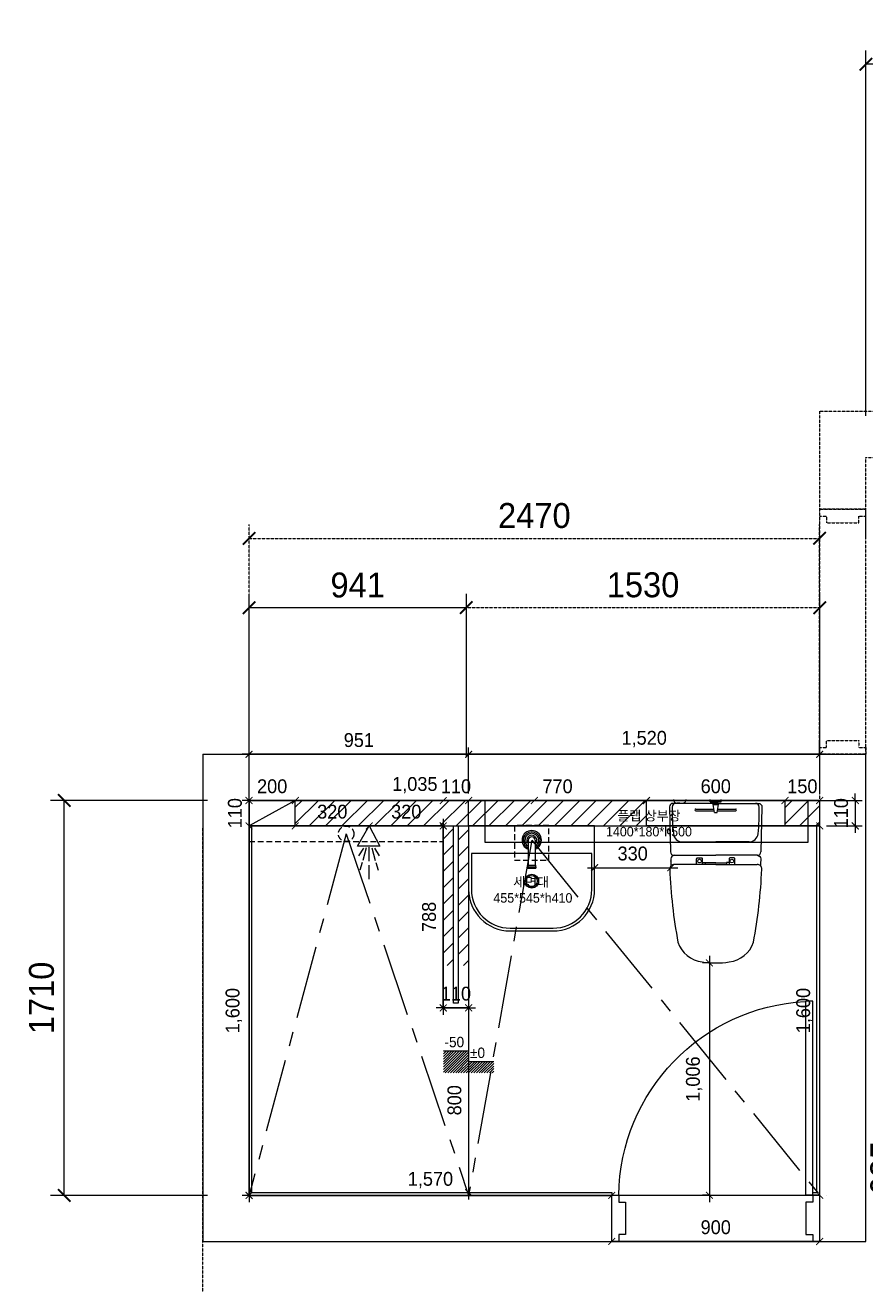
# Model space of a CAD drawing. Header units: millimetres. Extents: x 217202 to 745838, y -6815 to 171372.
# Drawn here: x 373135 to 376774, y 3276 to 8730 of the extents above; entities that cross this region are included whole.
import ezdxf

# ---------------------------------------------------------------- set-up
doc = ezdxf.new("R2010")
doc.units = ezdxf.units.MM
doc.header["$PDMODE"] = 3
for name, pattern in [('CENTER', [50.8, 31.75, -6.35, 6.35, -6.35]), ('DASHED', [0.75, 0.5, -0.25]), ('HIDDEN', [0.375, 0.25, -0.125])]:
    doc.linetypes.add(name, pattern=pattern)
doc.layers.get('DEFPOINTS').update_dxf_attribs({"color": 248})
for name, color, linetype in [('0-ELC TEXT', 7, 'Continuous'), ('03-WAL NEW', 3, 'Continuous'), ('06-FUR', 6, 'Continuous'), ('06-LIGHT', 4, 'Continuous'), ('07-DIM', 5, 'Continuous'), ('BATH', 4, 'Continuous'), ('C-WALL1', 2, 'Continuous'), ('CO-BATH', 6, 'Continuous'), ('FIN', 2, 'Continuous'), ('FUR', 8, 'DASHED'), ('HAT', 5, 'Continuous'), ('HL', 6, 'HIDDEN'), ('TOILET-1', 6, 'Continuous'), ('도면층4', 4, 'Continuous'), ('도면층5', 5, 'Continuous')]:
    doc.layers.add(name, color=color, linetype=linetype)
doc.styles.add('HY 울릉도 L', font='')
doc.styles.add('YOURNAME', font='HY울릉도M.TTF')
doc.styles.add('코레일둥고', font='Korail_Round_Gothic_Medium.ttf')
doc.styles.get('HY 울릉도 L').set_extended_font_data('HY울릉도L')
doc.dimstyles.new('30', dxfattribs={"dimscale": 30, "dimtxt": 2, "dimasz": 1, "dimexe": 1, "dimexo": 1, "dimgap": 1, "dimtad": 1, "dimdec": 0, "dimrnd": 0.05, "dimdsep": 46, "dimlunit": 6, "dimtxsty": 'HY 울릉도 L', "dimblk": 'ARCHTICK', "dimcen": 2.5, "dimdle": 1, "dimclrd": 133, "dimclre": 133, "dimclrt": 30, "dimadec": 0, "dimazin": 0, "dimtfac": 1, "dimtdec": 0, "dimtix": 1, "dimtmove": 2, "dimatfit": 3, "dimldrblk": 'ARCHTICK', "dimfxl": 1, "dimlwd": -1, "dimlwe": -1, "dimarcsym": 0})
doc.dimstyles.new('YOURNAME-60', dxfattribs={"dimscale": 60, "dimtxt": 1.8, "dimasz": 0.9, "dimexe": 1, "dimexo": 3, "dimgap": 0.7, "dimtad": 1, "dimdec": 0, "dimzin": 0, "dimdsep": 46, "dimtxsty": 'YOURNAME', "dimblk": 'ARCHTICK', "dimcen": 0, "dimclrd": 1, "dimclre": 1, "dimclrt": 7, "dimadec": 0, "dimazin": 0, "dimtfac": 1, "dimtdec": 0, "dimtix": 1, "dimtmove": 2, "dimatfit": 3, "dimldrblk": 'ARCHTICK', "dimfxl": 1, "dimtolj": 1, "dimtzin": 0, "dimarcsym": 0})

# ---------------------------------------------------------------- blocks, each defined once
blk = doc.blocks.new('door')
at = {"layer": '도면층4'}
for p, q in [((30, 1040), (60, 1040)), ((30, 200), (30, 1040)), ((60, 200), (60, 1040)), ((900, 200), (0, 200)), ((30, 200), (60, 200)), ((0, 0), (900, 0))]:
    blk.add_line(p, q, dxfattribs=at)
for points in [[(0, 200), (30, 200), (30, 170), (60, 170), (60, 30), (30, 30), (30, 0), (0, 0), (0, 200)], [(900, 200), (870, 200), (870, 170), (840, 170), (840, 30), (870, 30), (870, 0), (900, 0), (900, 200)]]:
    blk.add_lwpolyline(points, dxfattribs=at)
at = {"layer": '도면층5'}
blk.add_arc((17.6, 188), 852.5, 0.804, 86.9832, dxfattribs=at)
blk = doc.blocks.new('_ArchTick')
at = {"color": 0, "linetype": 'ByBlock', "const_width": 0.15}
blk.add_lwpolyline([(-0.5, -0.5), (0.5, 0.5)], dxfattribs=at)
blk = doc.blocks.new('*D811')
at = {"layer": 'DEFPOINTS', "color": 0, "transparency": 16777216}
for p in [(373304.4, 5373), (373904.4, 5373), (373904.4, 3663)]:
    blk.add_point(p, dxfattribs=at)
at = {"layer": 'HAT', "color": 1, "lineweight": -2, "transparency": 16777216}
for p, q in [((373724.4, 5373), (373244.4, 5373)), ((373304.4, 3663), (373304.4, 5373)), ((373724.4, 3663), (373244.4, 3663))]:
    blk.add_line(p, q, dxfattribs=at)
at = {"layer": 'HAT', "color": 1, "lineweight": -2, "transparency": 16777216, "xscale": 54, "yscale": 54, "zscale": 54}
for p, rotation in [((373304.4, 5373), 90), ((373304.4, 3663), 270)]:
    blk.add_blockref('_ArchTick', p, dxfattribs=dict(at, rotation=rotation))
at = {"layer": 'HAT', "color": 7, "transparency": 16777216, "insert": (373206.3, 4518), "char_height": 108, "attachment_point": 5, "rotation": 90, "style": 'YOURNAME'}
blk.add_mtext('\\A1;1710', dxfattribs=at)
blk = doc.blocks.new('*D812')
at = {"layer": 'DEFPOINTS', "color": 0, "transparency": 16777216}
for p in [(376574, 6508.2), (374104.4, 5380), (376574, 5380)]:
    blk.add_point(p, dxfattribs=at)
at = {"layer": 'FUR', "color": 1, "lineweight": -2, "transparency": 16777216}
for p, q in [((374104.4, 5560), (374104.4, 6568.2)), ((376574, 5560), (376574, 6568.2)), ((374104.4, 6508.2), (376574, 6508.2))]:
    blk.add_line(p, q, dxfattribs=at)
at = {"layer": 'FUR', "color": 1, "lineweight": -2, "transparency": 16777216, "xscale": 54, "yscale": 54, "zscale": 54, "rotation": 180}
blk.add_blockref('_ArchTick', (374104.4, 6508.2), dxfattribs=at)
at = {"layer": 'FUR', "color": 1, "lineweight": -2, "transparency": 16777216, "xscale": 54, "yscale": 54, "zscale": 54}
blk.add_blockref('_ArchTick', (376574, 6508.2), dxfattribs=at)
at = {"layer": 'FUR', "color": 7, "transparency": 16777216, "insert": (375339.2, 6606.4), "char_height": 108, "attachment_point": 5, "style": 'YOURNAME'}
blk.add_mtext('\\A1;2470', dxfattribs=at)
blk = doc.blocks.new('A$C4B2D31F0')
at = {"layer": 'FIN', "color": 4}
for p, q in [((185, 690.9), (20.4, 690.9)), ((37.2, 692.3), (24.7, 692.3)), ((37.2, 692.3), (49.7, 692.3)), ((200.9, 690.9), (365.5, 690.9)), ((47.7, 523.7), (192.9, 523.7)), ((338.2, 523.7), (192.9, 523.7)), ((12.6, 465.9), (192.9, 465.9)), ((373.3, 465.9), (192.9, 465.9)), ((192.9, 426.6), (13.7, 426.6)), ((192.9, 426.6), (372.2, 426.6))]:
    blk.add_line(p, q, dxfattribs=at)
for points in [[(20.4, 690.9), (7.9, 690.9, 0.421209), (-7.1, 675.5), (-2.4, 480.5, 0.001659)], [(365.5, 690.9), (378, 690.9, -0.421209), (392.9, 675.5), (388.3, 480.5, -0.001659)], [(12.6, 465.9, 0.371724), (-1.8, 451.2, 0.003515), (-1, 420.3, 0.320541)], [(373.3, 465.9, -0.371724), (387.7, 451.2, -0.003515), (386.9, 420.3, -0.320541)]]:
    blk.add_lwpolyline(points, format="xyb", dxfattribs=at)
for centre, radius, start, end in [((1004.3, 663.1), 1000, 179.3116, 185.9437), ((20.4, 674.9), 16, 90, 179.3116), ((24.7, 707.3), 15, 180, 270), ((49.7, 707.3), 15, 270, 0), ((365.5, 674.9), 16, 0.6884, 90), ((-618.4, 663.1), 1000, 354.0563, 0.6884), ((49.4, 563.7), 40, 185.9437, 267.5129), ((336.5, 563.7), 40, 272.4871, 354.0563), ((12.6, 480.9), 15, 181.3651, 270), ((373.3, 480.9), 15, 270, 358.6349), ((13.7, 406.6), 20, 90, 182.3333), ((2197.7, 495.6), 2205.9, 182.3333, 190.6081), ((-1811.8, 495.6), 2205.9, 349.3919, 357.6667), ((372.2, 406.6), 20, 357.6667, 90), ((148.7, 128.9), 125.5, 198.2964, 263.4241), ((237.2, 128.9), 125.5, 276.5759, 341.7036), ((192.9, 405.9), 405.9, 261.6993, 270), ((192.9, 405.9), 405.9, 270, 278.3007)]:
    blk.add_arc(centre, radius, start, end, dxfattribs=at)
at = {"layer": 'HL', "linetype": 'Continuous'}
for p, q in [((106.4, 666.3), (184.4, 666.3)), ((106.4, 659.3), (185.5, 659.3)), ((168.9, 697.3), (168.9, 707.3)), ((168.9, 697.3), (216.9, 697.3)), ((186, 692.5), (180.6, 697.3)), ((181.6, 685.5), (186, 692.5)), ((187, 651.2), (181.6, 685.5)), ((181.6, 685.5), (204.3, 685.5)), ((186, 692.5), (199.9, 692.5)), ((198.9, 651.2), (204.3, 685.5)), ((199.9, 692.5), (205.3, 697.3)), ((204.3, 685.5), (199.9, 692.5)), ((200.4, 659.3), (279.4, 659.3)), ((201.4, 666.3), (279.4, 666.3)), ((216.9, 697.3), (216.9, 707.3)), ((187, 651.2), (198.9, 651.2)), ((-16, 576.9), (-16, 564.8)), ((-12, 580.9), (-4.8, 580.9)), ((-12, 560.8), (-4.3, 560.8)), ((192.9, 433.7), (146.6, 433.7)), ((192.9, 433.7), (239.3, 433.7))]:
    blk.add_line(p, q, dxfattribs=at)
for points in [[(110.4, 426.6), (110.4, 450.8, -0.414214), (114.4, 454.8), (130.9, 454.8, -0.414214), (134.9, 450.8), (134.9, 435.2), (134.9, 426.6)], [(275.5, 426.6), (275.5, 450.8, 0.414214), (271.5, 454.8), (255, 454.8, 0.414214), (251, 450.8), (251, 435.2), (251, 426.6)], [(134.9, 435.2), (144.6, 435.2, -0.414214), (146.6, 433.2), (146.6, 426.6)], [(251, 435.2), (241.3, 435.2, 0.414214), (239.3, 433.2), (239.3, 426.6)]]:
    blk.add_lwpolyline(points, format="xyb", dxfattribs=at)
for centre in [(122.9, 440.9), (262.9, 440.9)]:
    blk.add_circle(centre, 8, dxfattribs=at)
for centre, radius, start, end in [((106.4, 662.8), 3.5, 90, 270), ((279.4, 662.8), 3.5, 270, 90), ((-12, 576.9), 4, 90, 180), ((-12, 564.8), 4, 180, 270)]:
    blk.add_arc(centre, radius, start, end, dxfattribs=at)
blk = doc.blocks.new('*D823')
at = {"layer": 'DEFPOINTS', "color": 0, "transparency": 16777216}
for p in [(373304.4, 5373), (374104.4, 5373), (374104.4, 3663)]:
    blk.add_point(p, dxfattribs=at)
at = {"layer": 'HAT', "color": 1, "lineweight": -2, "transparency": 16777216}
for p, q in [((373924.4, 5373), (373244.4, 5373)), ((373304.4, 3663), (373304.4, 5373)), ((373924.4, 3663), (373244.4, 3663))]:
    blk.add_line(p, q, dxfattribs=at)
at = {"layer": 'HAT', "color": 1, "lineweight": -2, "transparency": 16777216, "xscale": 54, "yscale": 54, "zscale": 54}
for p, rotation in [((373304.4, 5373), 90), ((373304.4, 3663), 270)]:
    blk.add_blockref('_ArchTick', p, dxfattribs=dict(at, rotation=rotation))
at = {"layer": 'HAT', "color": 7, "transparency": 16777216, "insert": (373206.3, 4518), "char_height": 108, "attachment_point": 5, "rotation": 90, "style": 'YOURNAME'}
blk.add_mtext('\\A1;1710', dxfattribs=at)
blk = doc.blocks.new('*D824')
at = {"layer": 'DEFPOINTS', "color": 0, "transparency": 16777216}
for p in [(376574, 6508.2), (374104.4, 5380), (376574, 5380)]:
    blk.add_point(p, dxfattribs=at)
at = {"layer": 'FUR', "color": 1, "lineweight": -2, "transparency": 16777216}
for p, q in [((374104.4, 5560), (374104.4, 6568.2)), ((376574, 5560), (376574, 6568.2)), ((374104.4, 6508.2), (376574, 6508.2))]:
    blk.add_line(p, q, dxfattribs=at)
at = {"layer": 'FUR', "color": 1, "lineweight": -2, "transparency": 16777216, "xscale": 54, "yscale": 54, "zscale": 54, "rotation": 180}
blk.add_blockref('_ArchTick', (374104.4, 6508.2), dxfattribs=at)
at = {"layer": 'FUR', "color": 1, "lineweight": -2, "transparency": 16777216, "xscale": 54, "yscale": 54, "zscale": 54}
blk.add_blockref('_ArchTick', (376574, 6508.2), dxfattribs=at)
at = {"layer": 'FUR', "color": 7, "transparency": 16777216, "insert": (375339.2, 6606.4), "char_height": 108, "attachment_point": 5, "style": 'YOURNAME'}
blk.add_mtext('\\A1;2470', dxfattribs=at)
blk = doc.blocks.new('AC-8')
at = {"layer": 'BATH'}
for p, q in [((-50.8, 54), (-0.1, 142.7)), ((-0.1, 142.7), (45.4, 54)), ((45.4, 54), (-50.8, 54)), ((-24.7, 46.5), (-46.3, 12.2)), ((-13.5, 47.3), (-27.7, -7.9)), ((-1.6, 49.5), (-1.6, -10.8)), ((10.4, 47.3), (24.5, -7.9)), ((21.6, 46.5), (43.2, 12.2)), ((-31.4, -16.2), (-41.1, -49)), ((-1.6, -27.3), (-1.6, -88.5)), ((28.3, -16.2), (38, -49))]:
    blk.add_line(p, q, dxfattribs=at)
blk = doc.blocks.new('*D825')
at = {"layer": 'DEFPOINTS', "color": 0, "transparency": 16777216}
for p in [(375044.9, 6208.2), (374104.4, 5380), (375044.9, 5380)]:
    blk.add_point(p, dxfattribs=at)
at = {"layer": 'HAT', "color": 1, "lineweight": -2, "transparency": 16777216}
for p, q in [((374104.4, 5560), (374104.4, 6268.2)), ((375044.9, 5560), (375044.9, 6268.2)), ((374104.4, 6208.2), (375044.9, 6208.2))]:
    blk.add_line(p, q, dxfattribs=at)
at = {"layer": 'HAT', "color": 1, "lineweight": -2, "transparency": 16777216, "xscale": 54, "yscale": 54, "zscale": 54, "rotation": 180}
blk.add_blockref('_ArchTick', (374104.4, 6208.2), dxfattribs=at)
at = {"layer": 'HAT', "color": 1, "lineweight": -2, "transparency": 16777216, "xscale": 54, "yscale": 54, "zscale": 54}
blk.add_blockref('_ArchTick', (375044.9, 6208.2), dxfattribs=at)
at = {"layer": 'HAT', "color": 7, "transparency": 16777216, "insert": (374574.7, 6305.5), "char_height": 108, "attachment_point": 5, "style": 'YOURNAME'}
blk.add_mtext('\\A1;941', dxfattribs=at)
blk = doc.blocks.new('*D826')
at = {"layer": 'DEFPOINTS', "color": 0, "transparency": 16777216}
for p in [(376574.5, 6208.2), (375044.9, 5380), (376574.5, 5380)]:
    blk.add_point(p, dxfattribs=at)
at = {"layer": 'FUR', "color": 1, "lineweight": -2, "transparency": 16777216}
for p, q in [((375044.9, 5560), (375044.9, 6268.2)), ((376574.5, 5560), (376574.5, 6268.2)), ((375044.9, 6208.2), (376574.5, 6208.2))]:
    blk.add_line(p, q, dxfattribs=at)
at = {"layer": 'FUR', "color": 1, "lineweight": -2, "transparency": 16777216, "xscale": 54, "yscale": 54, "zscale": 54, "rotation": 180}
blk.add_blockref('_ArchTick', (375044.9, 6208.2), dxfattribs=at)
at = {"layer": 'FUR', "color": 1, "lineweight": -2, "transparency": 16777216, "xscale": 54, "yscale": 54, "zscale": 54}
blk.add_blockref('_ArchTick', (376574.5, 6208.2), dxfattribs=at)
at = {"layer": 'FUR', "color": 7, "transparency": 16777216, "insert": (375809.7, 6306.4), "char_height": 108, "attachment_point": 5, "style": 'YOURNAME'}
blk.add_mtext('\\A1;1530', dxfattribs=at)
blk = doc.blocks.new('*D851')
at = {"layer": '06-FUR', "color": 133, "transparency": 16777216}
for p, q in [((374104.4, 5293), (374104.4, 3633)), ((374134.4, 5263), (374134.4, 5263)), ((374134.4, 3663), (374134.4, 3663))]:
    blk.add_line(p, q, dxfattribs=at)
at = {"layer": 'DEFPOINTS', "color": 0, "transparency": 16777216}
for p in [(374104.4, 5263), (374104.4, 3663), (374104.4, 3663)]:
    blk.add_point(p, dxfattribs=at)
at = {"layer": '06-FUR', "color": 133, "transparency": 16777216, "xscale": 30, "yscale": 30, "zscale": 30}
for p, rotation in [((374104.4, 5263), 90), ((374104.4, 3663), 270)]:
    blk.add_blockref('_ArchTick', p, dxfattribs=dict(at, rotation=rotation))
at = {"layer": '06-FUR', "color": 30, "transparency": 16777216, "insert": (374038.5, 4463), "char_height": 60, "attachment_point": 5, "rotation": 90, "style": 'HY 울릉도 L'}
blk.add_mtext('1,600', dxfattribs=at)
blk = doc.blocks.new('*D859')
at = {"layer": '06-FUR', "color": 133, "transparency": 16777216}
blk.add_line((374594.7, 5263), (374974.9, 5263), dxfattribs=at)
at = {"layer": 'DEFPOINTS', "color": 0, "transparency": 16777216}
for p in [(374624.7, 5263), (374944.9, 5263), (374944.9, 5263)]:
    blk.add_point(p, dxfattribs=at)
at = {"layer": '06-FUR', "color": 133, "transparency": 16777216, "xscale": 30, "yscale": 30, "zscale": 30, "rotation": 180}
blk.add_blockref('_ArchTick', (374624.7, 5263), dxfattribs=at)
at = {"layer": '06-FUR', "color": 133, "transparency": 16777216, "xscale": 30, "yscale": 30, "zscale": 30}
blk.add_blockref('_ArchTick', (374944.9, 5263), dxfattribs=at)
at = {"layer": '06-FUR', "color": 30, "transparency": 16777216, "insert": (374784.8, 5324.4), "char_height": 60, "attachment_point": 5, "style": 'HY 울릉도 L'}
blk.add_mtext('320', dxfattribs=at)
blk = doc.blocks.new('*D860')
at = {"layer": '06-FUR', "color": 133, "transparency": 16777216}
blk.add_line((374654.7, 5263), (374274.4, 5263), dxfattribs=at)
at = {"layer": 'DEFPOINTS', "color": 0, "transparency": 16777216}
for p in [(374304.4, 5263), (374304.4, 5263), (374624.7, 5263)]:
    blk.add_point(p, dxfattribs=at)
at = {"layer": '06-FUR', "color": 133, "transparency": 16777216, "xscale": 30, "yscale": 30, "zscale": 30, "rotation": 180}
blk.add_blockref('_ArchTick', (374304.4, 5263), dxfattribs=at)
at = {"layer": '06-FUR', "color": 133, "transparency": 16777216, "xscale": 30, "yscale": 30, "zscale": 30}
blk.add_blockref('_ArchTick', (374624.7, 5263), dxfattribs=at)
at = {"layer": '06-FUR', "color": 30, "transparency": 16777216, "insert": (374464.6, 5324.4), "char_height": 60, "attachment_point": 5, "style": 'HY 울릉도 L'}
blk.add_mtext('320', dxfattribs=at)
blk = doc.blocks.new('*D861')
at = {"layer": '06-FUR', "color": 133, "transparency": 16777216}
for p, q in [((374104.4, 5373), (374074.4, 5373)), ((374304.4, 5373), (374104.4, 5373)), ((374304.4, 5373), (374334.4, 5373))]:
    blk.add_line(p, q, dxfattribs=at)
at = {"layer": 'DEFPOINTS', "color": 0, "transparency": 16777216}
for p in [(374104.4, 5373), (374104.4, 5373), (374304.4, 5373)]:
    blk.add_point(p, dxfattribs=at)
at = {"layer": '06-FUR', "color": 133, "transparency": 16777216, "xscale": 30, "yscale": 30, "zscale": 30}
blk.add_blockref('_ArchTick', (374104.4, 5373), dxfattribs=at)
at = {"layer": '06-FUR', "color": 133, "transparency": 16777216, "xscale": 30, "yscale": 30, "zscale": 30, "rotation": 180}
blk.add_blockref('_ArchTick', (374304.4, 5373), dxfattribs=at)
at = {"layer": '06-FUR', "color": 30, "transparency": 16777216, "insert": (374204.4, 5434.3), "char_height": 60, "attachment_point": 5, "style": 'HY 울릉도 L'}
blk.add_mtext('200', dxfattribs=at)
blk = doc.blocks.new('*D862')
at = {"layer": '06-FUR', "color": 133, "transparency": 16777216}
blk.add_line((374274.4, 5373), (375369.5, 5373), dxfattribs=at)
at = {"layer": 'DEFPOINTS', "color": 0, "transparency": 16777216}
for p in [(374304.4, 5373), (375339.5, 5373), (375339.5, 5373)]:
    blk.add_point(p, dxfattribs=at)
at = {"layer": '06-FUR', "color": 133, "transparency": 16777216, "xscale": 30, "yscale": 30, "zscale": 30, "rotation": 180}
blk.add_blockref('_ArchTick', (374304.4, 5373), dxfattribs=at)
at = {"layer": '06-FUR', "color": 133, "transparency": 16777216, "xscale": 30, "yscale": 30, "zscale": 30}
blk.add_blockref('_ArchTick', (375339.5, 5373), dxfattribs=at)
at = {"layer": '06-FUR', "color": 30, "transparency": 16777216, "insert": (374821.9, 5439), "char_height": 60, "attachment_point": 5, "style": 'HY 울릉도 L'}
blk.add_mtext('1,035', dxfattribs=at)
blk = doc.blocks.new('*D863')
at = {"layer": '06-FUR', "color": 133, "transparency": 16777216}
for p, q in [((375054.9, 4505), (375054.9, 3645)), ((375084.9, 4475), (375084.9, 4475)), ((375084.9, 3675), (375084.9, 3675))]:
    blk.add_line(p, q, dxfattribs=at)
at = {"layer": 'DEFPOINTS', "color": 0, "transparency": 16777216}
for p in [(375054.9, 4475), (375054.9, 3675), (375054.9, 3675)]:
    blk.add_point(p, dxfattribs=at)
at = {"layer": '06-FUR', "color": 133, "transparency": 16777216, "xscale": 30, "yscale": 30, "zscale": 30}
for p, rotation in [((375054.9, 4475), 90), ((375054.9, 3675), 270)]:
    blk.add_blockref('_ArchTick', p, dxfattribs=dict(at, rotation=rotation))
at = {"layer": '06-FUR', "color": 30, "transparency": 16777216, "insert": (374993.6, 4075), "char_height": 60, "attachment_point": 5, "rotation": 90, "style": 'HY 울릉도 L'}
blk.add_mtext('800', dxfattribs=at)
blk = doc.blocks.new('*D864')
at = {"layer": '06-FUR', "color": 133, "transparency": 16777216}
blk.add_line((375794.5, 5373), (376454.5, 5373), dxfattribs=at)
at = {"layer": 'DEFPOINTS', "color": 0, "transparency": 16777216}
for p in [(375824.5, 5373), (376424.5, 5373), (376424.5, 5373)]:
    blk.add_point(p, dxfattribs=at)
at = {"layer": '06-FUR', "color": 133, "transparency": 16777216, "xscale": 30, "yscale": 30, "zscale": 30, "rotation": 180}
blk.add_blockref('_ArchTick', (375824.5, 5373), dxfattribs=at)
at = {"layer": '06-FUR', "color": 133, "transparency": 16777216, "xscale": 30, "yscale": 30, "zscale": 30}
blk.add_blockref('_ArchTick', (376424.5, 5373), dxfattribs=at)
at = {"layer": '06-FUR', "color": 30, "transparency": 16777216, "insert": (376124.5, 5434.3), "char_height": 60, "attachment_point": 5, "style": 'HY 울릉도 L'}
blk.add_mtext('600', dxfattribs=at)
blk = doc.blocks.new('*D865')
at = {"layer": '06-FUR', "color": 133, "transparency": 16777216}
for p, q in [((376424.5, 5373), (376394.5, 5373)), ((376424.5, 5373), (376574.5, 5373)), ((376574.5, 5373), (376604.5, 5373))]:
    blk.add_line(p, q, dxfattribs=at)
at = {"layer": 'DEFPOINTS', "color": 0, "transparency": 16777216}
for p in [(376424.5, 5373), (376574.5, 5373), (376574.5, 5373)]:
    blk.add_point(p, dxfattribs=at)
at = {"layer": '06-FUR', "color": 133, "transparency": 16777216, "xscale": 30, "yscale": 30, "zscale": 30}
blk.add_blockref('_ArchTick', (376424.5, 5373), dxfattribs=at)
at = {"layer": '06-FUR', "color": 133, "transparency": 16777216, "xscale": 30, "yscale": 30, "zscale": 30, "rotation": 180}
blk.add_blockref('_ArchTick', (376574.5, 5373), dxfattribs=at)
at = {"layer": '06-FUR', "color": 30, "transparency": 16777216, "insert": (376499.5, 5434.3), "char_height": 60, "attachment_point": 5, "style": 'HY 울릉도 L'}
blk.add_mtext('150', dxfattribs=at)
blk = doc.blocks.new('*D835')
at = {"layer": '06-FUR', "color": 133, "transparency": 16777216}
blk.add_line((375854.5, 5373), (375024.9, 5373), dxfattribs=at)
at = {"layer": 'DEFPOINTS', "color": 0, "transparency": 16777216}
for p in [(375054.9, 5373), (375054.9, 5373), (375824.5, 5373)]:
    blk.add_point(p, dxfattribs=at)
at = {"layer": '06-FUR', "color": 133, "transparency": 16777216, "xscale": 30, "yscale": 30, "zscale": 30, "rotation": 180}
blk.add_blockref('_ArchTick', (375054.9, 5373), dxfattribs=at)
at = {"layer": '06-FUR', "color": 133, "transparency": 16777216, "xscale": 30, "yscale": 30, "zscale": 30}
blk.add_blockref('_ArchTick', (375824.5, 5373), dxfattribs=at)
at = {"layer": '06-FUR', "color": 30, "transparency": 16777216, "insert": (375439.7, 5434.3), "char_height": 60, "attachment_point": 5, "style": 'HY 울릉도 L'}
blk.add_mtext('770', dxfattribs=at)
blk = doc.blocks.new('*D806')
at = {"layer": '06-FUR', "color": 133, "transparency": 16777216}
for p, q in [((374944.9, 5373), (374914.9, 5373)), ((375054.9, 5373), (374944.9, 5373)), ((375054.9, 5373), (375084.9, 5373))]:
    blk.add_line(p, q, dxfattribs=at)
at = {"layer": 'DEFPOINTS', "color": 0, "transparency": 16777216}
for p in [(374944.9, 5373), (374944.9, 5373), (375054.9, 5373)]:
    blk.add_point(p, dxfattribs=at)
at = {"layer": '06-FUR', "color": 133, "transparency": 16777216, "xscale": 30, "yscale": 30, "zscale": 30}
blk.add_blockref('_ArchTick', (374944.9, 5373), dxfattribs=at)
at = {"layer": '06-FUR', "color": 133, "transparency": 16777216, "xscale": 30, "yscale": 30, "zscale": 30, "rotation": 180}
blk.add_blockref('_ArchTick', (375054.9, 5373), dxfattribs=at)
at = {"layer": '06-FUR', "color": 30, "transparency": 16777216, "insert": (374999.9, 5434.3), "char_height": 60, "attachment_point": 5, "style": 'HY 울릉도 L'}
blk.add_mtext('110', dxfattribs=at)
blk = doc.blocks.new('*D807')
at = {"layer": '06-FUR', "color": 133, "transparency": 16777216}
for p, q in [((376604.5, 5573), (375024.9, 5573)), ((375054.9, 5403), (375054.9, 5603)), ((376574.5, 5403), (376574.5, 5603))]:
    blk.add_line(p, q, dxfattribs=at)
at = {"layer": 'DEFPOINTS', "color": 0, "transparency": 16777216}
for p in [(375054.9, 5573), (375054.9, 5373), (376574.5, 5373)]:
    blk.add_point(p, dxfattribs=at)
at = {"layer": '06-FUR', "color": 133, "transparency": 16777216, "xscale": 30, "yscale": 30, "zscale": 30, "rotation": 180}
blk.add_blockref('_ArchTick', (375054.9, 5573), dxfattribs=at)
at = {"layer": '06-FUR', "color": 133, "transparency": 16777216, "xscale": 30, "yscale": 30, "zscale": 30}
blk.add_blockref('_ArchTick', (376574.5, 5573), dxfattribs=at)
at = {"layer": '06-FUR', "color": 30, "transparency": 16777216, "insert": (375814.7, 5639), "char_height": 60, "attachment_point": 5, "style": 'HY 울릉도 L'}
blk.add_mtext('1,520', dxfattribs=at)
blk = doc.blocks.new('*D808')
at = {"layer": '06-FUR', "color": 133, "transparency": 16777216}
for p, q in [((375084.9, 5573), (374074.4, 5573)), ((374104.4, 5403), (374104.4, 5603)), ((375054.9, 5403), (375054.9, 5603))]:
    blk.add_line(p, q, dxfattribs=at)
at = {"layer": 'DEFPOINTS', "color": 0, "transparency": 16777216}
for p in [(374104.4, 5573), (374104.4, 5373), (375054.9, 5373)]:
    blk.add_point(p, dxfattribs=at)
at = {"layer": '06-FUR', "color": 133, "transparency": 16777216, "xscale": 30, "yscale": 30, "zscale": 30, "rotation": 180}
blk.add_blockref('_ArchTick', (374104.4, 5573), dxfattribs=at)
at = {"layer": '06-FUR', "color": 133, "transparency": 16777216, "xscale": 30, "yscale": 30, "zscale": 30}
blk.add_blockref('_ArchTick', (375054.9, 5573), dxfattribs=at)
at = {"layer": '06-FUR', "color": 30, "transparency": 16777216, "insert": (374579.7, 5634.4), "char_height": 60, "attachment_point": 5, "style": 'HY 울릉도 L'}
blk.add_mtext('951', dxfattribs=at)
blk = doc.blocks.new('*D836')
at = {"layer": '06-FUR', "color": 133, "transparency": 16777216}
for p, q in [((376097.1, 4699.7), (376097.1, 3633.5)), ((376094.5, 4669.7), (376067.1, 4669.7)), ((376094.5, 3663.5), (376067.1, 3663.5))]:
    blk.add_line(p, q, dxfattribs=at)
at = {"layer": 'DEFPOINTS', "color": 0, "transparency": 16777216}
for p in [(376124.5, 4669.7), (376097.1, 3663.5), (376124.5, 3663.5)]:
    blk.add_point(p, dxfattribs=at)
at = {"layer": '06-FUR', "color": 133, "transparency": 16777216, "xscale": 30, "yscale": 30, "zscale": 30}
for p, rotation in [((376097.1, 4669.7), 90), ((376097.1, 3663.5), 270)]:
    blk.add_blockref('_ArchTick', p, dxfattribs=dict(at, rotation=rotation))
at = {"layer": '06-FUR', "color": 30, "transparency": 16777216, "insert": (376031.2, 4166.6), "char_height": 60, "attachment_point": 5, "rotation": 90, "style": 'HY 울릉도 L'}
blk.add_mtext('1,006', dxfattribs=at)
blk = doc.blocks.new('*D809')
at = {"layer": '06-FUR', "color": 133, "transparency": 16777216}
for p, q in [((375570.1, 5081.7), (375959.8, 5081.7)), ((375600.1, 5110.2), (375600.1, 5111.7)), ((375929.8, 5110.5), (375929.8, 5111.7))]:
    blk.add_line(p, q, dxfattribs=at)
at = {"layer": 'DEFPOINTS', "color": 0, "transparency": 16777216}
for p in [(375600.1, 5080.2), (375929.8, 5081.7), (375929.8, 5080.5)]:
    blk.add_point(p, dxfattribs=at)
at = {"layer": '06-FUR', "color": 133, "transparency": 16777216, "xscale": 30, "yscale": 30, "zscale": 30, "rotation": 180}
blk.add_blockref('_ArchTick', (375600.1, 5081.7), dxfattribs=at)
at = {"layer": '06-FUR', "color": 133, "transparency": 16777216, "xscale": 30, "yscale": 30, "zscale": 30}
blk.add_blockref('_ArchTick', (375929.8, 5081.7), dxfattribs=at)
at = {"layer": '06-FUR', "color": 30, "transparency": 16777216, "insert": (375764.9, 5143.1), "char_height": 60, "attachment_point": 5, "style": 'HY 울릉도 L'}
blk.add_mtext('330', dxfattribs=at)
blk = doc.blocks.new('*D842')
at = {"layer": '06-FUR', "color": 133, "transparency": 16777216}
for p, q in [((376728.5, 5373), (376728.5, 5403)), ((376604.5, 5373), (376758.5, 5373)), ((376728.5, 5373), (376728.5, 5263)), ((376604.5, 5263), (376758.5, 5263)), ((376728.5, 5263), (376728.5, 5233))]:
    blk.add_line(p, q, dxfattribs=at)
at = {"layer": 'DEFPOINTS', "color": 0, "transparency": 16777216}
for p in [(376574.5, 5373), (376574.5, 5263), (376728.5, 5263)]:
    blk.add_point(p, dxfattribs=at)
at = {"layer": '06-FUR', "color": 133, "transparency": 16777216, "xscale": 30, "yscale": 30, "zscale": 30}
for p, rotation in [((376728.5, 5373), 270), ((376728.5, 5263), 90)]:
    blk.add_blockref('_ArchTick', p, dxfattribs=dict(at, rotation=rotation))
at = {"layer": '06-FUR', "color": 30, "transparency": 16777216, "insert": (376667.3, 5318), "char_height": 60, "attachment_point": 5, "rotation": 90, "style": 'HY 울릉도 L'}
blk.add_mtext('110', dxfattribs=at)
blk = doc.blocks.new('*D839')
at = {"layer": '06-FUR', "color": 133, "transparency": 16777216}
for p, q in [((374944.9, 5293), (374944.9, 4445)), ((374974.9, 5263), (374974.9, 5263)), ((374974.9, 4475), (374974.9, 4475))]:
    blk.add_line(p, q, dxfattribs=at)
at = {"layer": 'DEFPOINTS', "color": 0, "transparency": 16777216}
for p in [(374944.9, 5263), (374944.9, 4475), (374944.9, 4475)]:
    blk.add_point(p, dxfattribs=at)
at = {"layer": '06-FUR', "color": 133, "transparency": 16777216, "xscale": 30, "yscale": 30, "zscale": 30}
for p, rotation in [((374944.9, 5263), 90), ((374944.9, 4475), 270)]:
    blk.add_blockref('_ArchTick', p, dxfattribs=dict(at, rotation=rotation))
at = {"layer": '06-FUR', "color": 30, "transparency": 16777216, "insert": (374883.6, 4869), "char_height": 60, "attachment_point": 5, "rotation": 90, "style": 'HY 울릉도 L'}
blk.add_mtext('788', dxfattribs=at)
blk = doc.blocks.new('*D810')
at = {"layer": '06-FUR', "color": 133, "transparency": 16777216}
for p, q in [((374944.9, 4475), (374914.9, 4475)), ((374944.9, 4505), (374944.9, 4505)), ((374944.9, 4475), (375054.9, 4475)), ((375054.9, 4505), (375054.9, 4505)), ((375054.9, 4475), (375084.9, 4475))]:
    blk.add_line(p, q, dxfattribs=at)
at = {"layer": 'DEFPOINTS', "color": 0, "transparency": 16777216}
for p in [(374944.9, 4475), (375054.9, 4475), (375054.9, 4475)]:
    blk.add_point(p, dxfattribs=at)
at = {"layer": '06-FUR', "color": 133, "transparency": 16777216, "xscale": 30, "yscale": 30, "zscale": 30}
blk.add_blockref('_ArchTick', (374944.9, 4475), dxfattribs=at)
at = {"layer": '06-FUR', "color": 133, "transparency": 16777216, "xscale": 30, "yscale": 30, "zscale": 30, "rotation": 180}
blk.add_blockref('_ArchTick', (375054.9, 4475), dxfattribs=at)
at = {"layer": '06-FUR', "color": 30, "transparency": 16777216, "insert": (374999.9, 4536.3), "char_height": 60, "attachment_point": 5, "style": 'HY 울릉도 L'}
blk.add_mtext('110', dxfattribs=at)
blk = doc.blocks.new('*D840')
at = {"layer": '06-FUR', "color": 133, "transparency": 16777216}
blk.add_line((375644.5, 3463.5), (376604.5, 3463.5), dxfattribs=at)
at = {"layer": 'DEFPOINTS', "color": 0, "transparency": 16777216}
for p in [(375674.5, 3463.5), (376574.5, 3463.5), (376574.5, 3463.5)]:
    blk.add_point(p, dxfattribs=at)
at = {"layer": '06-FUR', "color": 133, "transparency": 16777216, "xscale": 30, "yscale": 30, "zscale": 30, "rotation": 180}
blk.add_blockref('_ArchTick', (375674.5, 3463.5), dxfattribs=at)
at = {"layer": '06-FUR', "color": 133, "transparency": 16777216, "xscale": 30, "yscale": 30, "zscale": 30}
blk.add_blockref('_ArchTick', (376574.5, 3463.5), dxfattribs=at)
at = {"layer": '06-FUR', "color": 30, "transparency": 16777216, "insert": (376124.5, 3524.8), "char_height": 60, "attachment_point": 5, "style": 'HY 울릉도 L'}
blk.add_mtext('900', dxfattribs=at)
blk = doc.blocks.new('*D841')
at = {"layer": '06-FUR', "color": 133, "transparency": 16777216}
blk.add_line((375704.5, 3663), (374074.4, 3663), dxfattribs=at)
at = {"layer": 'DEFPOINTS', "color": 0, "transparency": 16777216}
for p in [(374104.4, 3663), (374104.4, 3663), (375674.5, 3663)]:
    blk.add_point(p, dxfattribs=at)
at = {"layer": '06-FUR', "color": 133, "transparency": 16777216, "xscale": 30, "yscale": 30, "zscale": 30}
for p, rotation in [((374104.4, 3663), 180.0000000002777), ((375674.5, 3663), 2.776978647034412e-10)]:
    blk.add_blockref('_ArchTick', p, dxfattribs=dict(at, rotation=rotation))
at = {"layer": '06-FUR', "color": 30, "transparency": 16777216, "insert": (374889.5, 3729), "char_height": 60, "attachment_point": 5, "style": 'HY 울릉도 L'}
blk.add_mtext('1,570', dxfattribs=at)
blk = doc.blocks.new('*D837')
at = {"layer": '06-FUR', "color": 133, "transparency": 16777216}
for p, q in [((376574.5, 3633.5), (376574.5, 5293)), ((376604.5, 5263), (376604.5, 5263)), ((376604.5, 3663.5), (376604.5, 3663.5))]:
    blk.add_line(p, q, dxfattribs=at)
at = {"layer": 'DEFPOINTS', "color": 0, "transparency": 16777216}
for p in [(376574.5, 5263), (376574.5, 5263), (376574.5, 3663.5)]:
    blk.add_point(p, dxfattribs=at)
at = {"layer": '06-FUR', "color": 133, "transparency": 16777216, "xscale": 30, "yscale": 30, "zscale": 30}
for p, rotation in [((376574.5, 5263), 90), ((376574.5, 3663.5), 270)]:
    blk.add_blockref('_ArchTick', p, dxfattribs=dict(at, rotation=rotation))
at = {"layer": '06-FUR', "color": 30, "transparency": 16777216, "insert": (376508.5, 4463.3), "char_height": 60, "attachment_point": 5, "rotation": 90, "style": 'HY 울릉도 L'}
blk.add_mtext('1,600', dxfattribs=at)
blk = doc.blocks.new('*D838')
at = {"layer": '06-FUR', "color": 133, "transparency": 16777216}
for p, q in [((374104.4, 5373), (374104.4, 5403)), ((374104.4, 5373), (374104.4, 5263)), ((374134.4, 5373), (374134.4, 5373)), ((374104.4, 5263), (374104.4, 5233)), ((374134.4, 5263), (374134.4, 5263))]:
    blk.add_line(p, q, dxfattribs=at)
at = {"layer": 'DEFPOINTS', "color": 0, "transparency": 16777216}
for p in [(374104.4, 5373), (374104.4, 5263), (374104.4, 5263)]:
    blk.add_point(p, dxfattribs=at)
at = {"layer": '06-FUR', "color": 133, "transparency": 16777216, "xscale": 30, "yscale": 30, "zscale": 30}
for p, rotation in [((374104.4, 5373), 270), ((374104.4, 5263), 90)]:
    blk.add_blockref('_ArchTick', p, dxfattribs=dict(at, rotation=rotation))
at = {"layer": '06-FUR', "color": 30, "transparency": 16777216, "insert": (374043.2, 5318), "char_height": 60, "attachment_point": 5, "rotation": 90, "style": 'HY 울릉도 L'}
blk.add_mtext('110', dxfattribs=at)
blk = doc.blocks.new('*D868')
at = {"layer": 'C-WALL1', "color": 1, "lineweight": -2, "transparency": 16777216}
for p, q in [((376774, 7038.8), (376774, 8621.3)), ((378634.2, 7038.8), (378634.2, 8621.3)), ((378634.2, 8561.3), (376774, 8561.3))]:
    blk.add_line(p, q, dxfattribs=at)
at = {"layer": 'DEFPOINTS', "color": 0, "transparency": 16777216}
for p in [(376774, 8561.3), (376774, 6858.8), (378634.2, 6858.8)]:
    blk.add_point(p, dxfattribs=at)
at = {"layer": 'C-WALL1', "color": 1, "lineweight": -2, "transparency": 16777216, "xscale": 54, "yscale": 54, "zscale": 54, "rotation": 180}
blk.add_blockref('_ArchTick', (376774, 8561.3), dxfattribs=at)
at = {"layer": 'C-WALL1', "color": 1, "lineweight": -2, "transparency": 16777216, "xscale": 54, "yscale": 54, "zscale": 54}
blk.add_blockref('_ArchTick', (378634.2, 8561.3), dxfattribs=at)
at = {"layer": 'C-WALL1', "color": 7, "transparency": 16777216, "insert": (377704.1, 8659.6), "char_height": 108, "attachment_point": 5, "style": 'YOURNAME'}
blk.add_mtext('\\A1;1860', dxfattribs=at)
blk = doc.blocks.new('*D879')
at = {"layer": 'C-WALL1', "color": 1, "lineweight": -2, "transparency": 16777216}
for p, q in [((376946.8, 4098.3), (376946.8, 3463.5)), ((376954, 4098.3), (377006.8, 4098.3)), ((376954, 3463.5), (377006.8, 3463.5))]:
    blk.add_line(p, q, dxfattribs=at)
at = {"layer": 'DEFPOINTS', "color": 0, "transparency": 16777216}
for p in [(376774, 4098.3), (376774, 3463.5), (376946.8, 3463.5)]:
    blk.add_point(p, dxfattribs=at)
at = {"layer": 'C-WALL1', "color": 1, "lineweight": -2, "transparency": 16777216, "xscale": 54, "yscale": 54, "zscale": 54}
for p, rotation in [((376946.8, 4098.3), 90), ((376946.8, 3463.5), 270)]:
    blk.add_blockref('_ArchTick', p, dxfattribs=dict(at, rotation=rotation))
at = {"layer": 'C-WALL1', "color": 7, "transparency": 16777216, "insert": (376848.5, 3780.9), "char_height": 108, "attachment_point": 5, "rotation": 90, "style": 'YOURNAME'}
blk.add_mtext('\\A1;635', dxfattribs=at)

msp = doc.modelspace()

# ---------------------------------------------------------------- hatches: boundary and pattern name
h = msp.add_hatch()
h.set_pattern_fill('ANSI31', color=8, scale=2.5, angle=180)
h.set_pattern_definition([(225, (304843.961, -76120.514), (5.6126601, -5.6126601), [])])
h.paths.add_polyline_path([(374946.5, 4288.3), (375054.9, 4288.3), (375054.9, 4243.3), (375163.4, 4243.3), (375163.4, 4193.3), (374946.5, 4193.3)])
at = {"layer": '03-WAL NEW'}
h = msp.add_hatch(dxfattribs=at)
h.set_pattern_fill('_USER', color=8, scale=50, angle=45, pattern_type=0)
h.set_pattern_definition([(45, (44961.755, -63642.294), (-35.355339, 35.355339), [])])
h.paths.add_polyline_path([(375054.9, 5263), (375009.9, 5263), (375009.9, 4678), (374989.9, 4678), (374989.9, 5263), (374944.9, 5263), (374944.9, 4658), (375054.9, 4658)])
h.paths.add_polyline_path([(375054.9, 5373), (374304.4, 5373), (374304.4, 5263), (374944.9, 5263), (374989.9, 5263), (375054.9, 5263)])
h.paths.add_polyline_path([(375824.5, 5373), (375054.9, 5373), (375054.9, 5263), (375824.5, 5263)])
h.paths.add_polyline_path([(376574.5, 5373), (376424.5, 5373), (376424.5, 5263), (376574.5, 5263)])

# ---------------------------------------------------------------- linework, layer by layer
at = {"layer": '06-LIGHT'}
msp.add_lwpolyline([(374946.5, 4288.3), (375054.9, 4288.3), (375054.9, 4243.3), (375163.4, 4243.3)], dxfattribs=at)
at = {"layer": '07-DIM'}
for p, q in [((374116.4, 3675), (374116.4, 5263)), ((376562.5, 3675.5), (376562.5, 5263)), ((374116.4, 3675), (375674.5, 3675)), ((375674.5, 3675), (375674.5, 3663)), ((376544.5, 3663.5), (376544.5, 3675.5)), ((376544.5, 3675.5), (376562.5, 3675.5))]:
    msp.add_line(p, q, dxfattribs=at)
at = {"layer": 'C-WALL1'}
for p, q in [((373904.4, 5573), (376774, 5573)), ((373904.4, 5573), (376774, 5573)), ((373904.4, 5573), (373904.4, 3463.5)), ((376774, 3463.5), (376774, 5573)), ((376774, 3463.5), (376774, 5573)), ((374104.4, 3663), (374104.4, 5373)), ((374104.4, 3663), (374104.4, 5373)), ((374104.4, 5373), (376574.5, 5373)), ((376574.5, 5373), (374104.4, 5373)), ((376574.5, 3463.5), (376574.5, 5373)), ((376574.5, 3463.5), (376574.5, 5373)), ((374104.4, 3663), (375674.5, 3663)), ((374104.4, 3663), (375674.5, 3663)), ((375674.5, 3463.5), (375674.5, 3663)), ((375674.5, 3463.5), (375674.5, 3663)), ((373904.4, 3463.5), (374104.4, 3463.5)), ((374104.4, 3463.5), (375674.5, 3463.5)), ((374104.4, 3463.5), (375674.5, 3463.5)), ((376574.5, 3463.5), (376774, 3463.5)), ((376574.5, 3463.5), (376774, 3463.5))]:
    msp.add_line(p, q, dxfattribs=at)
at = {"layer": 'CO-BATH'}
for p, q in [((375054.9, 5263), (375054.9, 4988.2)), ((375600.1, 5263), (375054.9, 5263)), ((375600.1, 4988.2), (375600.1, 5263)), ((375234.9, 4808.2), (375420.1, 4808.2))]:
    msp.add_line(p, q, dxfattribs=at)
at = {"layer": 'CO-BATH', "color": 8}
for p, q in [((375312.9, 5201), (375312.9, 5092.4)), ((375342.9, 5201), (375342.9, 5092.4)), ((375066.9, 5143), (375066.9, 4988.2)), ((375588.1, 5143), (375066.9, 5143)), ((375588.1, 4988.2), (375588.1, 5143)), ((375310.5, 5086.4), (375310.5, 5080.4)), ((375310.5, 5080.4), (375345.3, 5080.4)), ((375311.7, 5092.4), (375311.7, 5086.4)), ((375344.1, 5092.4), (375344.1, 5086.4)), ((375345.3, 5086.4), (375345.3, 5080.4)), ((375234.9, 4820.2), (375420.1, 4820.2))]:
    msp.add_line(p, q, dxfattribs=at)
at = {"layer": 'CO-BATH', "color": 251}
for p, q in [((375310.5, 5086.4), (375345.3, 5086.4)), ((375311.7, 5092.4), (375344.1, 5092.4))]:
    msp.add_line(p, q, dxfattribs=at)
at = {"layer": 'CO-BATH', "color": 8}
msp.add_circle((375327.9, 5024), 30, dxfattribs=at)
at = {"layer": 'CO-BATH', "color": 251}
msp.add_circle((375327.9, 5024), 24, dxfattribs=at)
at = {"layer": 'CO-BATH', "color": 8}
for centre, radius, start, end in [((375327.9, 5201), 42, 290.9248, 249.0751), ((375327.9, 5201), 15, 360, 180), ((375234.9, 4988.2), 168, 180, 270), ((375420.1, 4988.2), 168, 270, 0)]:
    msp.add_arc(centre, radius, start, end, dxfattribs=at)
at = {"layer": 'CO-BATH', "color": 251}
for radius, start, end in [(36, 294.6243, 245.3757), (30, 300, 240), (21.6, 313.9829, 226.017)]:
    msp.add_arc((375327.9, 5201), radius, start, end, dxfattribs=at)
at = {"layer": 'CO-BATH'}
for centre, start, end in [((375234.9, 4988.2), 180, 270), ((375420.1, 4988.2), 270, 0)]:
    msp.add_arc(centre, 180, start, end, dxfattribs=at)
at = {"layer": 'FUR'}
for p, q in [((376574.5, 6510), (376574.5, 7058.4)), ((376574.5, 7058.4), (378969, 7058.4)), ((376774, 6510), (376774, 6858.8)), ((376774, 6858.8), (378634.2, 6858.8)), ((376574, 6635), (376574, 5380)), ((376574.5, 6635), (376774, 6635)), ((376774, 5380), (376774, 6635)), ((376574, 5603), (376574, 5633)), ((373904.4, -2354), (373904.4, 5255))]:
    msp.add_line(p, q, dxfattribs=at)
at = {"layer": 'FUR', "linetype": 'CENTER', "ltscale": 10}
for p, q in [((374524.7, 5228.6), (374104.4, 3663)), ((374524.7, 5228.6), (375054.9, 3663)), ((375327.9, 5201), (375054.9, 3663)), ((375327.9, 5201), (376574.5, 3663.5))]:
    msp.add_line(p, q, dxfattribs=at)
at = {"layer": 'FUR'}
for points in [[(376574, 6635), (376574, 6605), (376604, 6605), (376604, 6575), (376744, 6575), (376744, 6605), (376774, 6605), (376774, 6635), (376574, 6635)], [(376574, 5573), (376574, 5603), (376604, 5603), (376604, 5633), (376744, 5633), (376744, 5603), (376774, 5603), (376774, 5573), (376574, 5573)]]:
    msp.add_lwpolyline(points, dxfattribs=at)
at = {"layer": 'FUR', "ltscale": 50}
for points in [[(374104.4, 5195), (374944.9, 5195), (374944.9, 5263), (374104.4, 5263)], [(375252.7, 5114.4), (375402.7, 5114.4), (375402.7, 5264.4), (375252.7, 5264.4)]]:
    msp.add_lwpolyline(points, close=True, dxfattribs=at)
msp.add_circle((374524.7, 5228.6), 33.5, dxfattribs=at)
at = {"layer": 'TOILET-1'}
for p, q in [((374304.4, 5373), (374104.4, 5263)), ((374304.4, 5263), (374304.4, 5373)), ((375054.9, 5263), (375054.9, 5373)), ((375824.5, 5263), (375824.5, 5373)), ((376424.5, 5263), (376424.5, 5373)), ((374944.9, 5263), (374104.4, 5263)), ((374104.4, 5263), (374304.4, 5263)), ((374304.4, 5263), (374944.9, 5263)), ((374944.9, 4475), (374944.9, 5263)), ((374944.9, 5263), (375054.9, 5263)), ((374944.9, 5263), (374944.9, 5163)), ((375054.9, 5263), (375054.9, 4475)), ((375054.9, 5263), (376574.5, 5263)), ((375327.5, 5263), (375327.9, 5265.8)), ((376424.5, 5263), (375824.5, 5263)), ((376574.5, 5263), (376424.5, 5263)), ((375054.9, 4475), (374944.9, 4475)), ((374104.4, 3663), (374104.4, 4023))]:
    msp.add_line(p, q, dxfattribs=at)
for points in [[(375124.5, 5193), (376524.5, 5193), (376524.5, 5373), (375124.5, 5373)], [(375009.9, 4495), (374989.9, 4495), (374989.9, 5263), (375009.9, 5263)]]:
    msp.add_lwpolyline(points, close=True, dxfattribs=at)

# ---------------------------------------------------------------- block references
msp.add_blockref('A$C4B2D31F0', (375931.5, 4669.7))
at = {"layer": 'C-WALL1'}
msp.add_blockref('AC-8', (374625.1, 5120.8), dxfattribs=at)
at = {"layer": 'C-WALL1', "xscale": -1}
msp.add_blockref('door', (376574.5, 3463.5), dxfattribs=at)
msp.add_blockref('door', (376574.5, 3463.5), dxfattribs=at)

# ---------------------------------------------------------------- texts
at = {"layer": '0-ELC TEXT', "char_height": 41.241, "attachment_point": 1, "style": '코레일둥고'}
for s, insert in [('\\pxqc;{\\fGulim|b0|i0|c129|p50;플랩 상부장\\P1400*180*h500}', (375543.8, 5327.6)), ('\\pxqc;{\\fGulim|b0|i0|c129|p50;세면대\\P 455*545*h410}', (375033.9, 5040.6))]:
    msp.add_mtext_dynamic_manual_height_columns(s, width=583.253, gutter_width=2294.7, heights=[0], dxfattribs=dict(at, insert=insert))
at = {"layer": '도면층4', "style": '코레일둥고'}
for s, p in [('-50', (374950.3, 4304.6)), ('%%P0', (375060.8, 4258.1))]:
    msp.add_text(s, height=45, dxfattribs=at).set_placement(p)

# ---------------------------------------------------------------- dimensions: what is measured, and where the dimension line sits
at = {"layer": '06-FUR'}
for base, p1, p2, picture, middle in [((374104.4356, 5573.0367), (375054.9362, 5373.0367), (374104.4356, 5373.0367), '*D808', (374579.6859, 5634.38)), ((375054.9, 5573), (376574.5, 5373), (375054.9, 5373), '*D807', (375814.7, 5639)), ((374104.4, 5373), (374304.4, 5373), (374104.4, 5373), '*D861', (374204.4, 5434.3)), ((375339.5, 5373), (374304.4, 5373), (375339.5, 5373), '*D862', (374821.9, 5439)), ((374944.9, 5373), (375054.9, 5373), (374944.9, 5373), '*D806', (374999.9, 5434.3)), ((375054.9, 5373), (375824.5, 5373), (375054.9, 5373), '*D835', (375439.7, 5434.3)), ((376424.5, 5373), (375824.5, 5373), (376424.5, 5373), '*D864', (376124.5, 5434.3)), ((376574.5, 5373), (376424.5, 5373), (376574.5, 5373), '*D865', (376499.5, 5434.3)), ((374304.4, 5263), (374624.7, 5263), (374304.4, 5263), '*D860', (374464.6, 5324.4)), ((374944.9, 5263), (374624.7, 5263), (374944.9, 5263), '*D859', (374784.8, 5324.4)), ((375929.8, 5081.7), (375600.1, 5080.2), (375929.8, 5080.5), '*D809', (375764.9, 5143.1)), ((375054.9, 4475), (374944.9, 4475), (375054.9, 4475), '*D810', (374999.9, 4536.3)), ((376574.5, 3463.5), (375674.5, 3463.5), (376574.5, 3463.5), '*D840', (376124.5, 3524.8))]:
    dim = msp.add_linear_dim(base=base, p1=p1, p2=p2, dimstyle='30', override={"dimfxl": 1.25}, dxfattribs=at)
    dim.commit()
    dim.dimension.update_dxf_attribs({"geometry": picture, "text_midpoint": middle})
for base, p1, p2, picture, middle in [((374104.4, 5263), (374104.4, 5373), (374104.4, 5263), '*D838', (374043.2, 5318)), ((376728.5, 5263), (376574.5, 5373), (376574.5, 5263), '*D842', (376667.3, 5318)), ((374104.4, 3663), (374104.4, 5263), (374104.4, 3663), '*D851', (374038.5, 4463)), ((374944.9, 4475), (374944.9, 5263), (374944.9, 4475), '*D839', (374883.6, 4869)), ((376574.481, 5263.0367), (376574.481, 3663.4943), (376574.481, 5263.0367), '*D837', (376508.538, 4463.2655)), ((376097.1, 3663.5), (376124.5, 4669.7), (376124.5, 3663.5), '*D836', (376031.2, 4166.6)), ((375054.9, 3675), (375054.9, 4475), (375054.9, 3675), '*D863', (374993.6, 4075))]:
    dim = msp.add_linear_dim(base=base, p1=p1, p2=p2, angle=90, dimstyle='30', override={"dimfxl": 1.25}, dxfattribs=at)
    dim.commit()
    dim.dimension.update_dxf_attribs({"geometry": picture, "text_midpoint": middle})
dim = msp.add_aligned_dim(p1=(375674.5, 3663), p2=(374104.4, 3663), distance=0, dimstyle='30', override={"dimfxl": 1.25}, dxfattribs=at)
dim.commit()
dim.dimension.update_dxf_attribs({"geometry": '*D841', "text_midpoint": (374889.5, 3729)})
at = {"layer": 'C-WALL1'}
dim = msp.add_linear_dim(base=(376774, 8561.3), p1=(378634.2, 6858.8), p2=(376774, 6858.8), dimstyle='YOURNAME-60', dxfattribs=at)
dim.commit()
dim.dimension.update_dxf_attribs({"geometry": '*D868', "text_midpoint": (377704.1, 8659.6)})
dim = msp.add_linear_dim(base=(376946.8, 3463.5), p1=(376774, 4098.3), p2=(376774, 3463.5), angle=90, dimstyle='YOURNAME-60', dxfattribs=at)
dim.commit()
dim.dimension.update_dxf_attribs({"geometry": '*D879', "text_midpoint": (376848.5, 3780.9)})
at = {"layer": 'FUR'}
for picture in ['*D812', '*D824']:
    dim = msp.add_linear_dim(base=(376574, 6508.2), p1=(374104.4, 5380), p2=(376574, 5380), angle=180, dimstyle='YOURNAME-60', dxfattribs=at)
    dim.commit()
    dim.dimension.update_dxf_attribs({"geometry": picture, "text_midpoint": (375339.2, 6606.4)})
dim = msp.add_linear_dim(base=(376574.5, 6208.2), p1=(375044.9, 5380), p2=(376574.5, 5380), dimstyle='YOURNAME-60', dxfattribs=at)
dim.commit()
dim.dimension.update_dxf_attribs({"geometry": '*D826', "text_midpoint": (375809.7, 6306.4)})
at = {"layer": 'HAT'}
dim = msp.add_linear_dim(base=(375044.9362, 6208.2391), p1=(374104.4356, 5380.0367), p2=(375044.9362, 5380.0367), dimstyle='YOURNAME-60', dxfattribs=at)
dim.commit()
dim.dimension.update_dxf_attribs({"geometry": '*D825', "text_midpoint": (374574.6859, 6305.5334)})
for p1, p2, picture in [((373904.4, 3663), (373904.4, 5373), '*D811'), ((374104.4, 3663), (374104.4, 5373), '*D823')]:
    dim = msp.add_linear_dim(base=(373304.4, 5373), p1=p1, p2=p2, angle=270, dimstyle='YOURNAME-60', dxfattribs=at)
    dim.commit()
    dim.dimension.update_dxf_attribs({"geometry": picture, "text_midpoint": (373206.3, 4518)})

doc.saveas('drawing.dxf')
